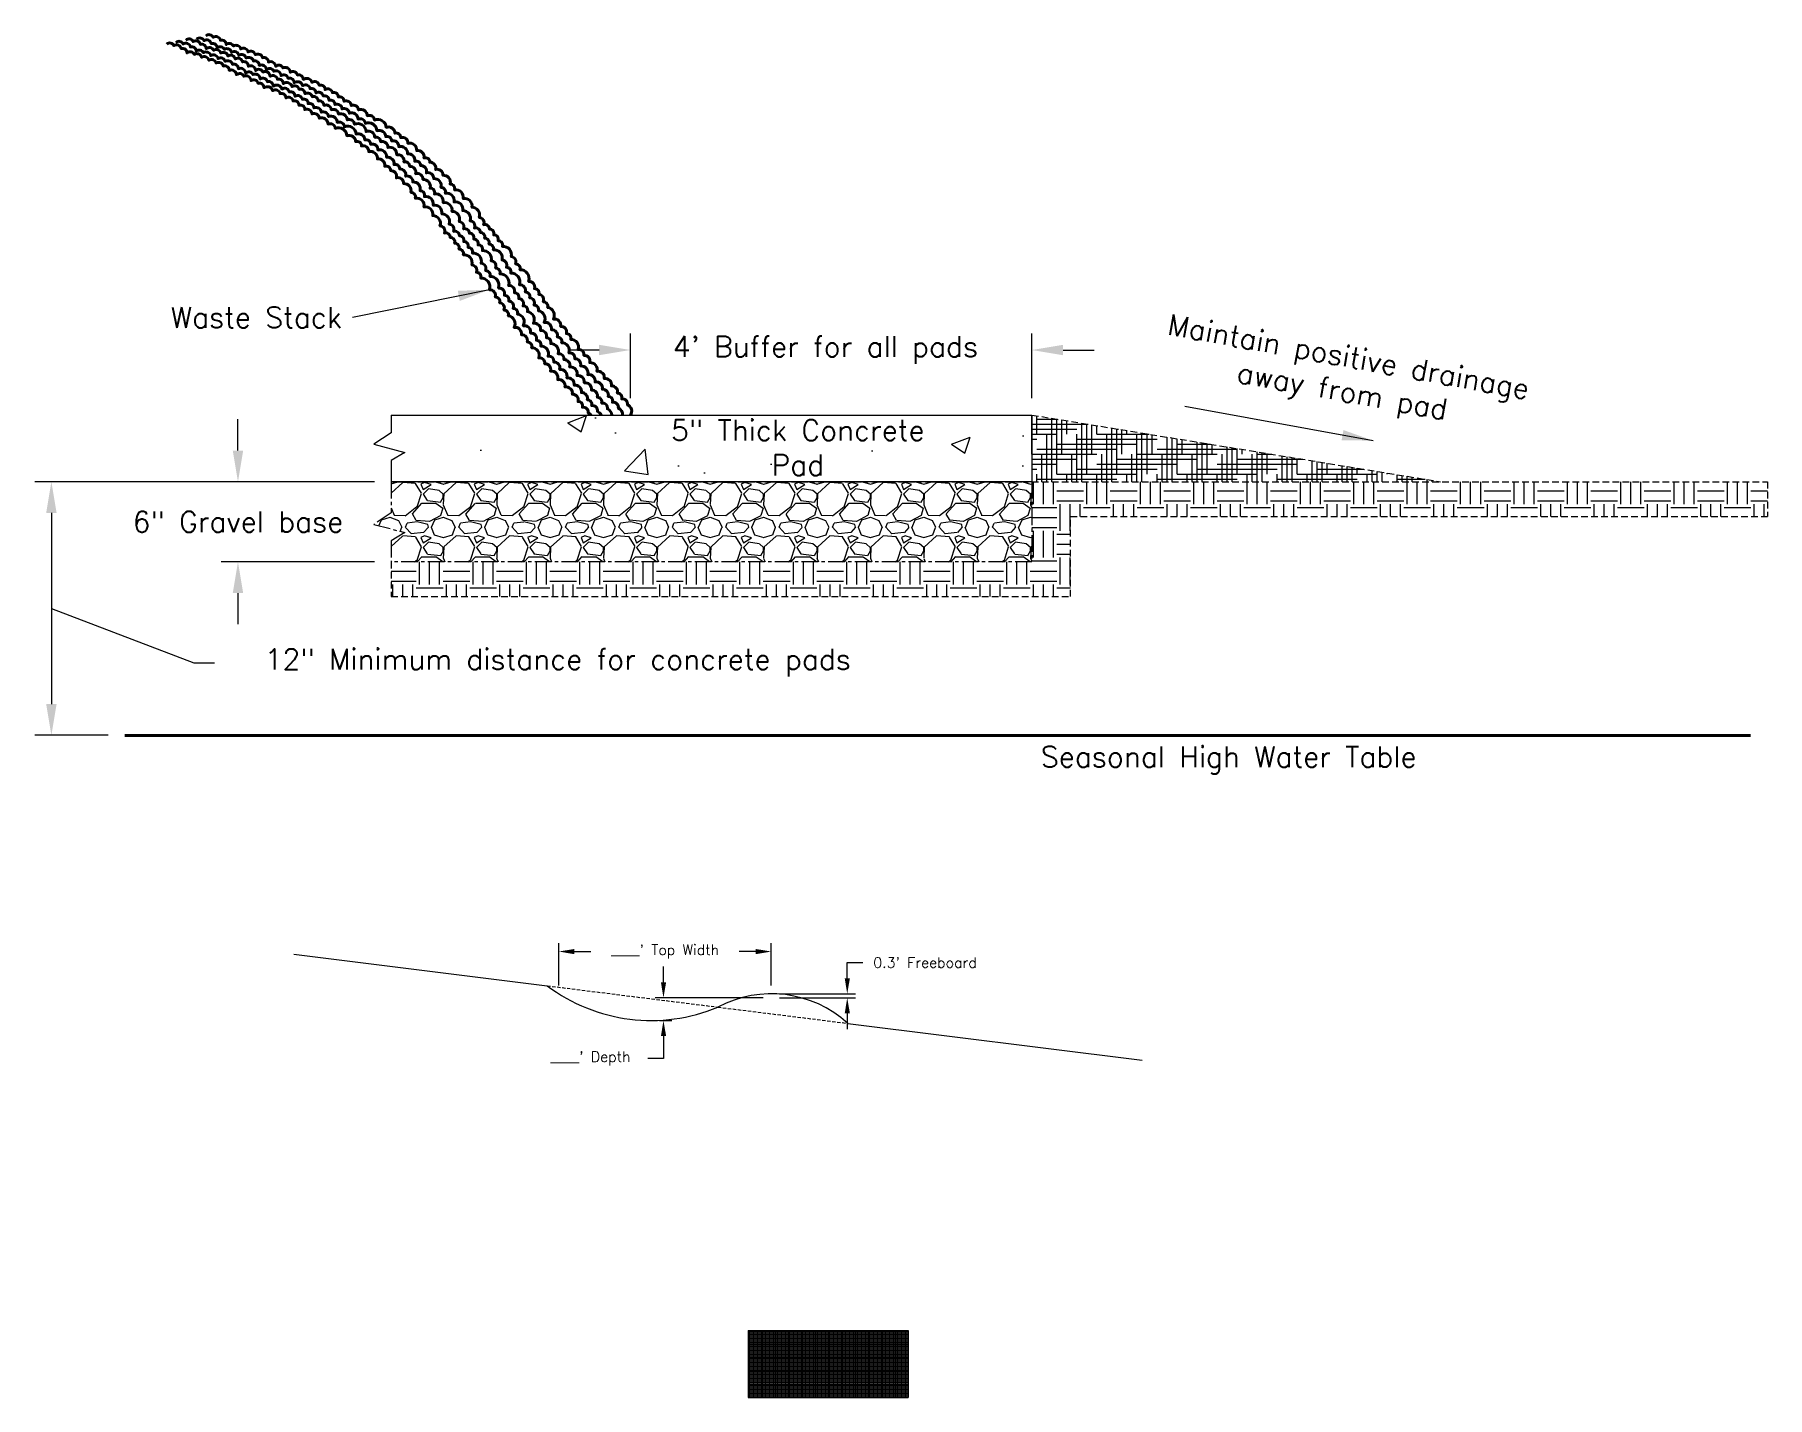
# Model space of a CAD drawing. Header units: feet. Extents: x 97 to 227, y 159 to 261.
import ezdxf

# ---------------------------------------------------------------- set-up
doc = ezdxf.new("R2010")
doc.units = ezdxf.units.FT
doc.header["$MEASUREMENT"] = 0
for name, pattern in [('CENTER', [2, 1.25, -0.25, 0.25, -0.25]), ('DASHED2', [0.375, 0.25, -0.125]), ('HIDDENX2', [0.75, 0.5, -0.25])]:
    doc.linetypes.add(name, pattern=pattern)
for name, color, linetype in [('1.Dims.', 7, 'Continuous'), ('1.Dims.Anot', 7, 'Continuous'), ('1.Prof.Grvl', 7, 'CENTER'), ('1.Prof.Grvl.Htch', 7, 'HIDDENX2'), ('1.Prof.Ognd', 34, 'HIDDENX2'), ('1.Prof.Ognd.Htch', 34, 'Continuous'), ('1.Prof.Wpad.Conc', 253, 'Continuous'), ('1.Prof.Wpad.Conc.Htch', 253, 'Continuous')]:
    doc.layers.add(name, color=color, linetype=linetype)
for name, color, linetype, lineweight in [('1.Prof.Shwt', 170, 'Continuous', 80), ('3.Grid.Course', 20, 'Continuous', 25), ('3.Grid.Fine.', 40, 'Continuous', 9)]:
    doc.layers.add(name, color=color, linetype=linetype, lineweight=lineweight)
doc.styles.add('010xB.NoteB', font='romans.shx', dxfattribs={"height": 0.78})
doc.styles.add('020xB.NoteB', font='romans.shx', dxfattribs={"height": 1.56})
doc.dimstyles.new('010xB.Dims', dxfattribs={"dimtxt": 0.78, "dimasz": 1.17, "dimexe": 0.625, "dimexo": 0.625, "dimgap": 0.39, "dimtad": 0, "dimtih": 1, "dimtoh": 1, "dimdec": 4, "dimzin": 0, "dimdsep": 46, "dimtxsty": '010xB.NoteB', "dimcen": 1.17, "dimadec": 0, "dimazin": 0, "dimtfac": 1, "dimtdec": 4, "dimtofl": 0, "dimtmove": 0, "dimatfit": 3, "dimfxl": 0, "dimtolj": 1, "dimtzin": 0, "dimarcsym": 0})
doc.dimstyles.new('020xB.Dims', dxfattribs={"dimtxt": 0.78, "dimasz": 2.34, "dimexe": 1.25, "dimexo": 1.25, "dimgap": 0.78, "dimtad": 0, "dimtih": 1, "dimtoh": 1, "dimdec": 1, "dimzin": 0, "dimdsep": 46, "dimtxsty": '020xB.NoteB', "dimcen": 2.34, "dimadec": 0, "dimazin": 0, "dimtfac": 1, "dimtdec": 1, "dimtofl": 0, "dimtmove": 0, "dimatfit": 3, "dimfxl": 0, "dimtolj": 1, "dimtzin": 0, "dimarcsym": 0})

# ---------------------------------------------------------------- blocks, each defined once
blk = doc.blocks.new('*D3')
at = {"layer": '1.Dims.', "color": 0, "lineweight": -2}
for p, q in [((144.52, 189.94), (144.52, 191.11)), ((151.98, 188.77), (143.9, 188.77)), ((144.22, 187.07), (145.15, 187.07)), ((144.52, 185.9), (144.52, 184.23)), ((144.52, 184.23), (143.35, 184.23))]:
    blk.add_line(p, q, dxfattribs=at)
at = {"layer": '1.Dims.', "color": 0}
for points in [[(144.33, 189.94), (144.72, 189.94), (144.52, 188.77)], [(144.33, 185.9), (144.72, 185.9), (144.52, 187.07)]]:
    blk.add_solid(points, dxfattribs=at)
at = {"layer": 'Defpoints', "color": 0}
for p in [(144.52, 188.77), (152.6, 188.77), (143.59, 187.07)]:
    blk.add_point(p, dxfattribs=at)
at = {"layer": '1.Dims.', "color": 0, "insert": (139.06, 184.23), "char_height": 0.78, "attachment_point": 5, "style": '010xB.NoteB'}
blk.add_mtext("\\A1;____' Depth", dxfattribs=at)
blk = doc.blocks.new('*D4')
at = {"layer": '1.Dims.', "color": 0, "lineweight": -2}
for p, q in [((136.68, 189.7), (136.68, 192.86)), ((137.85, 192.24), (139.09, 192.24)), ((151.43, 192.24), (150.19, 192.24)), ((152.6, 189.7), (152.6, 192.86))]:
    blk.add_line(p, q, dxfattribs=at)
at = {"layer": '1.Dims.', "color": 0}
for points in [[(137.85, 192.43), (137.85, 192.04), (136.68, 192.24)], [(151.43, 192.43), (151.43, 192.04), (152.6, 192.24)]]:
    blk.add_solid(points, dxfattribs=at)
at = {"layer": 'Defpoints', "color": 0}
for p in [(152.6, 192.24), (136.68, 189.07), (152.6, 189.07)]:
    blk.add_point(p, dxfattribs=at)
at = {"layer": '1.Dims.', "color": 0, "insert": (144.64, 192.24), "char_height": 0.78, "attachment_point": 5, "style": '010xB.NoteB'}
blk.add_mtext("\\A1;____' Top Width", dxfattribs=at)
blk = doc.blocks.new('*D5')
at = {"layer": '1.Dims.', "color": 0, "lineweight": -2}
for p, q in [((158.29, 190.24), (158.29, 191.41)), ((158.29, 191.41), (159.46, 191.41)), ((153.22, 189.07), (158.92, 189.07)), ((153.22, 188.77), (158.92, 188.77)), ((158.29, 187.6), (158.29, 186.43))]:
    blk.add_line(p, q, dxfattribs=at)
at = {"layer": '1.Dims.', "color": 0}
for points in [[(158.1, 190.24), (158.49, 190.24), (158.29, 189.07)], [(158.1, 187.6), (158.49, 187.6), (158.29, 188.77)]]:
    blk.add_solid(points, dxfattribs=at)
at = {"layer": 'Defpoints', "color": 0}
for p in [(152.6, 189.07), (152.6, 188.77), (158.29, 188.77)]:
    blk.add_point(p, dxfattribs=at)
at = {"layer": '1.Dims.', "color": 0, "insert": (164.12, 191.41), "char_height": 0.78, "attachment_point": 5, "style": '010xB.NoteB'}
blk.add_mtext("\\A1;0.3' Freeboard", dxfattribs=at)
blk = doc.blocks.new('*D7')
at = {"layer": '1.Dims.', "color": 0, "lineweight": -2}
for p, q in [((112.64, 229.78), (112.64, 232.12)), ((122.87, 227.44), (111.39, 227.44)), ((122.87, 221.44), (111.39, 221.44)), ((112.64, 219.1), (112.64, 216.76))]:
    blk.add_line(p, q, dxfattribs=at)
at = {"layer": '1.Dims.', "color": 0}
for points in [[(112.25, 229.78), (113.03, 229.78), (112.64, 227.44)], [(112.25, 219.1), (113.03, 219.1), (112.64, 221.44)]]:
    blk.add_solid(points, dxfattribs=at)
at = {"layer": 'Defpoints', "color": 0}
for p in [(124.12, 227.44), (112.64, 221.44), (124.12, 221.44)]:
    blk.add_point(p, dxfattribs=at)
at = {"layer": '1.Dims.', "color": 0, "insert": (112.64, 224.44), "char_height": 1.56, "attachment_point": 5, "style": '020xB.NoteB'}
blk.add_mtext('\\A1;6" Gravel base', dxfattribs=at)
blk = doc.blocks.new('*D8')
at = {"layer": '1.Dims.', "color": 0, "lineweight": -2}
for p, q in [((122.87, 227.44), (97.41, 227.44)), ((98.66, 225.1), (98.66, 210.78)), ((98.66, 217.94), (109.33, 213.88)), ((109.33, 213.88), (110.89, 213.88)), ((102.92, 208.44), (97.41, 208.44))]:
    blk.add_line(p, q, dxfattribs=at)
at = {"layer": '1.Dims.', "color": 0}
for points in [[(98.27, 225.1), (99.05, 225.1), (98.66, 227.44)], [(98.27, 210.78), (99.05, 210.78), (98.66, 208.44)]]:
    blk.add_solid(points, dxfattribs=at)
at = {"layer": 'Defpoints', "color": 0}
for p in [(124.12, 227.44), (98.66, 208.44), (104.17, 208.44)]:
    blk.add_point(p, dxfattribs=at)
at = {"layer": '1.Dims.', "color": 0, "insert": (136.6, 213.88), "char_height": 1.56, "attachment_point": 5, "style": '020xB.NoteB'}
blk.add_mtext('\\A1;12" Minimum distance for concrete pads', dxfattribs=at)
blk = doc.blocks.new('*D9')
at = {"layer": '1.Dims.', "color": 0, "lineweight": -2}
for p, q in [((142.04, 233.69), (142.04, 238.56)), ((172.12, 233.69), (172.12, 238.56)), ((139.7, 237.31), (137.36, 237.31)), ((174.46, 237.31), (176.8, 237.31))]:
    blk.add_line(p, q, dxfattribs=at)
at = {"layer": '1.Dims.', "color": 0}
for points in [[(139.7, 237.7), (139.7, 236.92), (142.04, 237.31)], [(174.46, 237.7), (174.46, 236.92), (172.12, 237.31)]]:
    blk.add_solid(points, dxfattribs=at)
at = {"layer": 'Defpoints', "color": 0}
for p in [(142.04, 237.31), (142.04, 232.44), (172.12, 232.44)]:
    blk.add_point(p, dxfattribs=at)
at = {"layer": '1.Dims.', "color": 0, "insert": (156.66, 237.31), "char_height": 1.56, "attachment_point": 5, "style": '020xB.NoteB'}
blk.add_mtext("\\A1;4' Buffer for all pads", dxfattribs=at)

msp = doc.modelspace()

# ---------------------------------------------------------------- hatches: boundary and pattern name
at = {"layer": '1.Prof.Grvl.Htch'}
h = msp.add_hatch(dxfattribs=at)
h.set_pattern_fill('GRAVEL', color=256, scale=4, style=0)
h.set_pattern_definition([(228.0128, (2.88, 4), (-31.99999293, -36.00000537), [0.538144, -53.27635]), (184.9697, (2.52, 3.6), (48.00000421, 3.99996523), [0.92347, -91.4237]), (132.5104, (1.6, 3.52), (39.99996287, -44.0000347), [0.65115, -64.46413]), (267.2737, (0.04, 2.52), (3.99998407, 80.00000118), [0.84095, -83.25423]), (292.8337, (0, 1.68), (-20.00003962, 47.99998565), [0.82462, -81.63749]), (357.2737, (0.32, 0.92), (-80.00000118, 3.99998407), [0.84095, -83.25423]), (37.6942, (1.16, 0.88), (-52.00002938, -39.99996162), [1.112116, -110.099396]), (72.2553, (2.04, 1.56), (28.00004305, 87.999984925), [1.04995, -103.945284]), (121.4296, (2.36, 2.56), (-32.00003294, 51.99998015), [0.8438, -83.53629]), (175.2364, (1.92, 3.28), (44.0000038, -3.99996613), [0.96333, -47.20305]), (222.3974, (0.96, 3.36), (-48.000029404, -43.99996833), [1.245792, -123.3335]), (138.8141, (4, 2.48), (-28.0000118, 23.99998925), [0.425204, -42.095376]), (171.4692, (3.68, 2.76), (51.99999314, -8.00003164), [0.80895, -80.086044]), (225, (2.88, 2.88), (-4e-16, -4), [0.565684, -5.09117]), (203.1986, (2.6, 3.36), (19.9999989, 8.0000053), [0.30463, -30.15846]), (291.8014, (2.32, 3.24), (-3.9999996, 12.000001), [0.43081, -21.10985]), (30.9638, (2.48, 2.84), (11.9999921, 8.00001), [0.699716, -22.62409]), (161.5651, (3.08, 3.2), (8.000002, -3.9999936), [0.505964, -12.14315]), (16.3895, (0, 3.24), (40.0000088, 11.99997084), [0.7088, -70.17138]), (70.3462, (0.68, 3.44), (-15.999981, -44.00000854), [0.594644, -58.86963]), (293.1986, (3.08, 4), (-8.0000053, 19.9999989), [0.60926, -29.85383]), (343.6105, (3.32, 3.44), (-40.0000088, 11.99997084), [0.7088, -70.17138]), (339.444, (0, 0.76), (-20.0000074, 7.999984), [0.68352, -33.492496]), (294.7751, (0.64, 0.52), (-19.99996876, 44.0000137), [0.57271, -56.69857]), (66.8014, (3.12, 0), (8.0000053, 19.9999989), [0.60926, -29.85383]), (17.354, (3.36, 0.56), (-52.00000808, -15.999978), [0.670524, -66.381696]), (69.444, (1.16, 0), (-7.999984, -20.0000074), [0.34176, -33.834256]), (101.3099, (2.88, 0), (-3.9999905, 16.000003), [0.20396, -20.192116]), (165.9638, (2.84, 0.2), (12.0000022, -3.9999922), [0.82462, -15.6678]), (186.009, (2.04, 0.4), (39.999999, 3.99999727), [0.7642, -75.65569]), (303.6901, (2.48, 2.48), (-4.0000053, 7.9999982), [0.57689, -13.845316]), (353.1572, (2.8, 2), (67.99999746, -8.00003199), [1.007176, -99.71025]), (60.9454, (3.8, 1.88), (-16.0000001, -28.00000154), [0.411824, -40.770696]), (90, (4, 2.24), (-4, 4), [0.24, -3.76]), (120.2564, (1.96, 0.52), (15.99997955, -28.00000982), [0.555696, -55.01408]), (48.0128, (1.68, 1), (31.99999293, 36.00000537), [1.07629, -52.73821]), (0, (2.4, 1.8), (4, 4), [1.04, -2.96]), (325.3048, (3.44, 1.8), (-39.99997704, 28.00003444), [0.632456, -62.613096]), (254.0546, (3.96, 1.44), (-3.9999996, -16.0000005), [0.58241, -28.53803]), (207.646, (3.8, 0.88), (-75.99998323, -40.00003085), [0.94826, -93.877896]), (175.4261, (2.96, 0.44), (-52.00000223, 3.999979205), [1.003196, -99.316296])])
h.paths.add_polyline_path([(172.12073, 227.43822), (124.12073, 227.43822), (124.12073, 225.09966), (122.82573, 224.24839), (125.13134, 223.6308), (124.12073, 223.02501), (124.12073, 221.43822), (172.12073, 221.43822)])
at = {"layer": '1.Prof.Ognd.Htch'}
h = msp.add_hatch(dxfattribs=at)
h.set_pattern_fill('HOUND', color=256, scale=6, style=0)
h.paths.add_polyline_path([(172.12073, 232.43822), (172.12073, 227.43822), (202.74691, 227.43822)])
h = msp.add_hatch(dxfattribs=at)
h.set_pattern_fill('EARTH', color=256, scale=8, style=0)
h.paths.add_polyline_path([(175.02239, 224.84447), (227.23193, 224.84447), (227.23193, 227.43822), (172.12073, 227.43822), (172.12073, 221.43822), (124.12073, 221.43822), (124.12073, 218.84447), (175.02239, 218.84447)])
at = {"layer": '1.Prof.Wpad.Conc.Htch'}
h = msp.add_hatch(dxfattribs=at)
h.set_pattern_fill('AR-CONC', color=256, scale=2, style=0)
h.paths.add_polyline_path([(172.12073, 232.43822), (124.12073, 232.43822), (124.12073, 231.09966), (122.82573, 230.24839), (125.13134, 229.6308), (124.12073, 229.02501), (124.12073, 227.43822), (172.12073, 227.43822)])

# ---------------------------------------------------------------- linework, layer by layer
at = {"layer": '1.Dims.'}
for p, q in [((116.8208, 192.04897), (135.80441, 189.67541)), ((158.32855, 186.85917), (180.38934, 184.10086))]:
    msp.add_line(p, q, dxfattribs=at)
at = {"layer": '1.Dims.', "linetype": 'DASHED2'}
for p, q in [((135.80441, 189.67541), (148.60507, 188.07491)), ((148.60507, 188.07491), (158.32855, 186.85917))]:
    msp.add_line(p, q, dxfattribs=at)
at = {"layer": '1.Dims.', "lineweight": 60}
for points in [[(139.08528, 232.43822, 0.12511738), (138.88491, 232.58207, 0.52056705), (138.44923, 233.01733, 0.52056705), (138.12248, 233.4526, 0.52056705), (137.6868, 233.99668, 0.52056705), (137.14221, 234.54076, 0.52056705), (136.59762, 235.08484, 0.52056705), (136.05303, 235.73773, 0.52056705), (135.61735, 236.28181, 0.52056705), (135.18168, 236.71707, 0.52056705), (134.63709, 237.47879, 0.52056705), (134.31033, 237.91405, 0.52056705), (133.87466, 238.45813, 0.52056705), (133.33007, 239.00221, 0.52056705), (132.89439, 239.87273, 0.52056705), (132.56764, 240.308, 0.52056705), (132.24088, 240.85208, 0.52056705), (131.91412, 241.28734, 0.52056705), (131.47845, 241.83142, 0.52056705), (130.82494, 242.70195, 0.52056705), (130.49818, 243.13721, 0.52056705), (130.17143, 243.68129, 0.52056705), (129.51792, 244.443, 0.52056705), (129.19116, 244.87826, 0.52056705), (128.86441, 245.31353, 0.52056705), (128.53765, 245.74879, 0.52056705), (128.10198, 246.07524, 0.52056705), (127.77522, 246.61932, 0.52056705), (127.23063, 247.38103, 0.52056705), (126.57712, 248.03393, 0.52056705), (125.92361, 248.68682, 0.52056705), (125.59685, 249.12208, 0.52056705), (125.05226, 249.77498, 0.52056705), (124.50767, 250.21024, 0.52056705), (124.07199, 250.75432, 0.52056705), (123.63632, 251.08077, 0.52056705), (123.09173, 251.62485, 0.52056705), (122.43822, 252.16893, 0.52056705), (121.89362, 252.60419, 0.52056705), (121.45795, 252.93064, 0.52056705), (120.80444, 253.3659, 0.52056705), (119.93309, 253.90998, 0.52056705), (119.3885, 254.23643, 0.52056705), (118.73499, 254.67169, 0.52056705), (118.1904, 254.99814, 0.52056705), (117.6458, 255.32459, 0.52056705), (117.21013, 255.65104, 0.52056705), (116.77445, 255.97748, 0.52056705), (116.22986, 256.19512, 0.52056705), (115.79419, 256.52156, 0.52056705), (115.2496, 256.7392, 0.52056705), (114.59608, 256.95683, 0.52056705), (114.16041, 257.28328, 0.52056705), (113.61582, 257.50091, 0.52056705), (113.07123, 257.82735, 0.52056705), (112.52663, 257.93617, 0.52056705), (111.98204, 258.26262, 0.52056705), (111.54637, 258.58907, 0.52056705), (111.00177, 258.8067, 0.52056705), (110.45718, 259.02433, 0.52056705), (109.91259, 259.24196, 0.52056705), (109.368, 259.45959, 0.52056705), (108.82341, 259.56841, 0.52056705), (108.38773, 259.89486, 0.52056705), (107.84314, 260.11249, 0.52056705), (107.29855, 260.2213)], [(139.85029, 232.43822, 0.200676329), (139.57295, 232.70705, 0.52056705), (139.13727, 233.14231, 0.52056705), (138.81052, 233.57758, 0.52056705), (138.37484, 234.12166, 0.52056705), (137.83025, 234.66574, 0.52056705), (137.28566, 235.20982, 0.52056705), (136.74107, 235.86271, 0.52056705), (136.30539, 236.40679, 0.52056705), (135.86972, 236.84205, 0.52056705), (135.32513, 237.60377, 0.52056705), (134.99837, 238.03903, 0.52056705), (134.5627, 238.58311, 0.52056705), (134.0181, 239.12719, 0.52056705), (133.58243, 239.99771, 0.52056705), (133.25567, 240.43298, 0.52056705), (132.92892, 240.97706, 0.52056705), (132.60216, 241.41232, 0.52056705), (132.16649, 241.9564, 0.52056705), (131.51298, 242.82693, 0.52056705), (131.18622, 243.26219, 0.52056705), (130.85947, 243.80627, 0.52056705), (130.20596, 244.56798, 0.52056705), (129.8792, 245.00324, 0.52056705), (129.55245, 245.43851, 0.52056705), (129.22569, 245.87377, 0.52056705), (128.79002, 246.20022, 0.52056705), (128.46326, 246.7443, 0.52056705), (127.91867, 247.50601, 0.52056705), (127.26516, 248.15891, 0.52056705), (126.61165, 248.8118, 0.52056705), (126.28489, 249.24706, 0.52056705), (125.7403, 249.89996, 0.52056705), (125.19571, 250.33522, 0.52056705), (124.76003, 250.8793, 0.52056705), (124.32436, 251.20575, 0.52056705), (123.77977, 251.74983, 0.52056705), (123.12625, 252.29391, 0.52056705), (122.58166, 252.72917, 0.52056705), (122.14599, 253.05562, 0.52056705), (121.49248, 253.49088, 0.52056705), (120.62113, 254.03496, 0.52056705), (120.07654, 254.36141, 0.52056705), (119.42303, 254.79667, 0.52056705), (118.87843, 255.12312, 0.52056705), (118.33384, 255.44957, 0.52056705), (117.89817, 255.77602, 0.52056705), (117.46249, 256.10246, 0.52056705), (116.9179, 256.3201, 0.52056705), (116.48223, 256.64654, 0.52056705), (115.93763, 256.86418, 0.52056705), (115.28412, 257.08181, 0.52056705), (114.84845, 257.40826, 0.52056705), (114.30386, 257.62589, 0.52056705), (113.75926, 257.95233, 0.52056705), (113.21467, 258.06115, 0.52056705), (112.67008, 258.3876, 0.52056705), (112.23441, 258.71405, 0.52056705), (111.68981, 258.93168, 0.52056705), (111.14522, 259.14931, 0.52056705), (110.60063, 259.36694, 0.52056705), (110.05604, 259.58457, 0.52056705), (109.51144, 259.69339, 0.52056705), (109.07577, 260.01984, 0.52056705), (108.53118, 260.23747, 0.52056705), (107.98658, 260.34628)], [(139.85029, 232.43822, 0.200676329), (139.57295, 232.70705, 0.52056705), (139.13727, 233.14231, 0.52056705), (138.81052, 233.57758, 0.52056705), (138.37484, 234.12166, 0.52056705), (137.83025, 234.66574, 0.52056705), (137.28566, 235.20982, 0.52056705), (136.74107, 235.86271, 0.52056705), (136.30539, 236.40679, 0.52056705), (135.86972, 236.84205, 0.52056705), (135.32513, 237.60377, 0.52056705), (134.99837, 238.03903, 0.52056705), (134.5627, 238.58311, 0.52056705), (134.0181, 239.12719, 0.52056705), (133.58243, 239.99771, 0.52056705), (133.25567, 240.43298, 0.52056705), (132.92892, 240.97706, 0.52056705), (132.60216, 241.41232, 0.52056705), (132.16649, 241.9564, 0.52056705), (131.51298, 242.82693, 0.52056705), (131.18622, 243.26219, 0.52056705), (130.85947, 243.80627, 0.52056705), (130.20596, 244.56798, 0.52056705), (129.8792, 245.00324, 0.52056705), (129.55245, 245.43851, 0.52056705), (129.22569, 245.87377, 0.52056705), (128.79002, 246.20022, 0.52056705), (128.46326, 246.7443, 0.52056705), (127.91867, 247.50601, 0.52056705), (127.26516, 248.15891, 0.52056705), (126.61165, 248.8118, 0.52056705), (126.28489, 249.24706, 0.52056705), (125.7403, 249.89996, 0.52056705), (125.19571, 250.33522, 0.52056705), (124.76003, 250.8793, 0.52056705), (124.32436, 251.20575, 0.52056705), (123.77977, 251.74983, 0.52056705), (123.12625, 252.29391, 0.52056705), (122.58166, 252.72917, 0.52056705), (122.14599, 253.05562, 0.52056705), (121.49248, 253.49088, 0.52056705), (120.62113, 254.03496, 0.52056705), (120.07654, 254.36141, 0.52056705), (119.42303, 254.79667, 0.52056705), (118.87843, 255.12312, 0.52056705), (118.33384, 255.44957, 0.52056705), (117.89817, 255.77602, 0.52056705), (117.46249, 256.10246, 0.52056705), (116.9179, 256.3201, 0.52056705), (116.48223, 256.64654, 0.52056705), (115.93763, 256.86418, 0.52056705), (115.28412, 257.08181, 0.52056705), (114.84845, 257.40826, 0.52056705), (114.30386, 257.62589, 0.52056705), (113.75926, 257.95233, 0.52056705), (113.21467, 258.06115, 0.52056705), (112.67008, 258.3876, 0.52056705), (112.23441, 258.71405, 0.52056705), (111.68981, 258.93168, 0.52056705), (111.14522, 259.14931, 0.52056705), (110.60063, 259.36694, 0.52056705), (110.05604, 259.58457, 0.52056705), (109.51144, 259.69339, 0.52056705), (109.07577, 260.01984, 0.52056705), (108.53118, 260.23747, 0.52056705), (107.98658, 260.34628)], [(140.64126, 232.43822, 0.303230902), (140.32353, 232.89452, 0.52056705), (139.88786, 233.32978, 0.52056705), (139.56111, 233.76505, 0.52056705), (139.12543, 234.30913, 0.52056705), (138.58084, 234.85321, 0.52056705), (138.03625, 235.39729, 0.52056705), (137.49165, 236.05018, 0.52056705), (137.05598, 236.59426, 0.52056705), (136.62031, 237.02952, 0.52056705), (136.07571, 237.79124, 0.52056705), (135.74896, 238.2265, 0.52056705), (135.31328, 238.77058, 0.52056705), (134.76869, 239.31466, 0.52056705), (134.33302, 240.18518, 0.52056705), (134.00626, 240.62045, 0.52056705), (133.67951, 241.16453, 0.52056705), (133.35275, 241.59979, 0.52056705), (132.91708, 242.14387, 0.52056705), (132.26357, 243.0144, 0.52056705), (131.93681, 243.44966, 0.52056705), (131.61006, 243.99374, 0.52056705), (130.95654, 244.75545, 0.52056705), (130.62979, 245.19071, 0.52056705), (130.30303, 245.62598, 0.52056705), (129.97628, 246.06124, 0.52056705), (129.5406, 246.38769, 0.52056705), (129.21385, 246.93177, 0.52056705), (128.66926, 247.69348, 0.52056705), (128.01574, 248.34638, 0.52056705), (127.36223, 248.99927, 0.52056705), (127.03548, 249.43453, 0.52056705), (126.49089, 250.08743, 0.52056705), (125.94629, 250.52269, 0.52056705), (125.51062, 251.06677, 0.52056705), (125.07495, 251.39322, 0.52056705), (124.53035, 251.9373, 0.52056705), (123.87684, 252.48138, 0.52056705), (123.33225, 252.91664, 0.52056705), (122.89658, 253.24309, 0.52056705), (122.24307, 253.67835, 0.52056705), (121.37172, 254.22243, 0.52056705), (120.82712, 254.54888, 0.52056705), (120.17361, 254.98414, 0.52056705), (119.62902, 255.31059, 0.52056705), (119.08443, 255.63704, 0.52056705), (118.64875, 255.96349, 0.52056705), (118.21308, 256.28993, 0.52056705), (117.66849, 256.50757, 0.52056705), (117.23281, 256.83401, 0.52056705), (116.68822, 257.05165, 0.52056705), (116.03471, 257.26928, 0.52056705), (115.59904, 257.59573, 0.52056705), (115.05444, 257.81336, 0.52056705), (114.50985, 258.1398, 0.52056705), (113.96526, 258.24862, 0.52056705), (113.42067, 258.57507, 0.52056705), (112.98499, 258.90152, 0.52056705), (112.4404, 259.11915, 0.52056705), (111.89581, 259.33678, 0.52056705), (111.35122, 259.55441, 0.52056705), (110.80662, 259.77204, 0.52056705), (110.26203, 259.88086, 0.52056705), (109.82636, 260.20731, 0.52056705), (109.28176, 260.42494, 0.52056705), (108.73717, 260.53375)], [(141.4517, 232.43822, 0.337702387), (141.13667, 232.95701, 0.52056705), (140.701, 233.39227, 0.52056705), (140.37424, 233.82754, 0.52056705), (139.93857, 234.37162, 0.52056705), (139.39397, 234.9157, 0.52056705), (138.84938, 235.45978, 0.52056705), (138.30479, 236.11267, 0.52056705), (137.86912, 236.65675, 0.52056705), (137.43344, 237.09201, 0.52056705), (136.88885, 237.85373, 0.52056705), (136.56209, 238.28899, 0.52056705), (136.12642, 238.83307, 0.52056705), (135.58183, 239.37715, 0.52056705), (135.14615, 240.24767, 0.52056705), (134.8194, 240.68294, 0.52056705), (134.49264, 241.22702, 0.52056705), (134.16589, 241.66228, 0.52056705), (133.73021, 242.20636, 0.52056705), (133.0767, 243.07689, 0.52056705), (132.74995, 243.51215, 0.52056705), (132.42319, 244.05623, 0.52056705), (131.76968, 244.81794, 0.52056705), (131.44292, 245.25321, 0.52056705), (131.11617, 245.68847, 0.52056705), (130.78941, 246.12373, 0.52056705), (130.35374, 246.45018, 0.52056705), (130.02698, 246.99426, 0.52056705), (129.48239, 247.75597, 0.52056705), (128.82888, 248.40887, 0.52056705), (128.17537, 249.06176, 0.52056705), (127.84861, 249.49702, 0.52056705), (127.30402, 250.14992, 0.52056705), (126.75943, 250.58518, 0.52056705), (126.32376, 251.12926, 0.52056705), (125.88808, 251.45571, 0.52056705), (125.34349, 251.99979, 0.52056705), (124.68998, 252.54387, 0.52056705), (124.14539, 252.97913, 0.52056705), (123.70971, 253.30558, 0.52056705), (123.0562, 253.74084, 0.52056705), (122.18485, 254.28492, 0.52056705), (121.64026, 254.61137, 0.52056705), (120.98675, 255.04663, 0.52056705), (120.44216, 255.37308, 0.52056705), (119.89757, 255.69953, 0.52056705), (119.46189, 256.02598, 0.52056705), (119.02622, 256.35242, 0.52056705), (118.48162, 256.57006, 0.52056705), (118.04595, 256.8965, 0.52056705), (117.50136, 257.11414, 0.52056705), (116.84785, 257.33177, 0.52056705), (116.41217, 257.65822, 0.52056705), (115.86758, 257.87585, 0.52056705), (115.32299, 258.20229, 0.52056705), (114.7784, 258.31111, 0.52056705), (114.2338, 258.63756, 0.52056705), (113.79813, 258.96401, 0.52056705), (113.25354, 259.18164, 0.52056705), (112.70894, 259.39927, 0.52056705), (112.16435, 259.6169, 0.52056705), (111.61976, 259.83453, 0.52056705), (111.07517, 259.94335, 0.52056705), (110.63949, 260.2698, 0.52056705), (110.0949, 260.48743, 0.52056705), (109.55031, 260.59624)], [(142.04061, 232.43822, 0.497499554), (141.82471, 233.20697, 0.52056705), (141.38903, 233.64223, 0.52056705), (141.06228, 234.0775, 0.52056705), (140.62661, 234.62158, 0.52056705), (140.08201, 235.16566, 0.52056705), (139.53742, 235.70974, 0.52056705), (138.99283, 236.36263, 0.52056705), (138.55715, 236.90671, 0.52056705), (138.12148, 237.34197, 0.52056705), (137.57689, 238.10369, 0.52056705), (137.25013, 238.53895, 0.52056705), (136.81446, 239.08303, 0.52056705), (136.26987, 239.62711, 0.52056705), (135.83419, 240.49763, 0.52056705), (135.50744, 240.9329, 0.52056705), (135.18068, 241.47698, 0.52056705), (134.85393, 241.91224, 0.52056705), (134.41825, 242.45632, 0.52056705), (133.76474, 243.32685, 0.52056705), (133.43799, 243.76211, 0.52056705), (133.11123, 244.30619, 0.52056705), (132.45772, 245.0679, 0.52056705), (132.13096, 245.50317, 0.52056705), (131.80421, 245.93843, 0.52056705), (131.47745, 246.37369, 0.52056705), (131.04178, 246.70014, 0.52056705), (130.71502, 247.24422, 0.52056705), (130.17043, 248.00593, 0.52056705), (129.51692, 248.65883, 0.52056705), (128.86341, 249.31172, 0.52056705), (128.53665, 249.74698, 0.52056705), (127.99206, 250.39988, 0.52056705), (127.44747, 250.83514, 0.52056705), (127.01179, 251.37922, 0.52056705), (126.57612, 251.70567, 0.52056705), (126.03153, 252.24975, 0.52056705), (125.37802, 252.79383, 0.52056705), (124.83342, 253.22909, 0.52056705), (124.39775, 253.55554, 0.52056705), (123.74424, 253.9908, 0.52056705), (122.87289, 254.53488, 0.52056705), (122.3283, 254.86133, 0.52056705), (121.67479, 255.29659, 0.52056705), (121.1302, 255.62304, 0.52056705), (120.5856, 255.94949, 0.52056705), (120.14993, 256.27594, 0.52056705), (119.71426, 256.60238, 0.52056705), (119.16966, 256.82002, 0.52056705), (118.73399, 257.14646, 0.52056705), (118.1894, 257.3641, 0.52056705), (117.53589, 257.58173, 0.52056705), (117.10021, 257.90818, 0.52056705), (116.55562, 258.12581, 0.52056705), (116.01103, 258.45225, 0.52056705), (115.46643, 258.56107, 0.52056705), (114.92184, 258.88752, 0.52056705), (114.48617, 259.21397, 0.52056705), (113.94158, 259.4316, 0.52056705), (113.39698, 259.64923, 0.52056705), (112.85239, 259.86686, 0.52056705), (112.3078, 260.08449, 0.52056705), (111.76321, 260.19331, 0.52056705), (111.32753, 260.51976, 0.52056705), (110.78294, 260.73739, 0.52056705), (110.23835, 260.8462)]]:
    msp.add_lwpolyline(points, format="xyb", dxfattribs=at)
at = {"layer": '1.Dims.'}
for centre, radius, start, end in [((143.60507, 200.07491), 13, 233.1264649, 292.6198649), ((152.60507, 180.57491), 8.5, 47.6738429, 118.0724869)]:
    msp.add_arc(centre, radius, start, end, dxfattribs=at)
at = {"layer": '1.Prof.Grvl'}
for p, q in [((124.12073, 227.43822), (172.12073, 227.43822)), ((124.12073, 227.43822), (124.12073, 225.09966)), ((172.12073, 227.43822), (172.12073, 221.43822)), ((124.12073, 225.09966), (122.82573, 224.24839)), ((122.82573, 224.24839), (125.13134, 223.6308)), ((125.13134, 223.6308), (124.12073, 223.02501)), ((124.12073, 223.02501), (124.12073, 221.43822)), ((172.12073, 221.43822), (124.12073, 221.43822))]:
    msp.add_line(p, q, dxfattribs=at)
at = {"layer": '1.Prof.Ognd'}
for p, q in [((172.12073, 232.43822), (202.74691, 227.43822)), ((172.12073, 227.43822), (227.23193, 227.43822)), ((227.23193, 227.43822), (227.23193, 224.84447)), ((175.02239, 218.84447), (175.02239, 224.84447)), ((175.02239, 224.84447), (227.23193, 224.84447)), ((124.12073, 221.43822), (124.12073, 218.84447)), ((124.12073, 218.84447), (175.02239, 218.84447))]:
    msp.add_line(p, q, dxfattribs=at)
at = {"layer": '1.Prof.Shwt'}
msp.add_line((104.16521, 208.43822), (225.9709, 208.43822), dxfattribs=at)
at = {"layer": '1.Prof.Wpad.Conc'}
for p, q in [((124.12073, 232.43822), (172.12073, 232.43822)), ((172.12073, 232.43822), (172.12073, 227.43822)), ((172.12073, 227.43822), (124.12073, 227.43822))]:
    msp.add_line(p, q, dxfattribs=at)
at = {"layer": '1.Prof.Wpad.Conc.Htch'}
for p, q in [((124.12073, 232.43822), (124.12073, 231.09966)), ((124.12073, 231.09966), (122.82573, 230.24839)), ((122.82573, 230.24839), (125.13134, 229.6308)), ((125.13134, 229.6308), (124.12073, 229.02501)), ((124.12073, 229.02501), (124.12073, 227.43822))]:
    msp.add_line(p, q, dxfattribs=at)
at = {"layer": '3.Grid.Course'}
for p, q in [((150.86195, 163.83498), (162.86195, 163.83498)), ((150.86195, 163.83498), (150.86195, 158.83498)), ((151.86195, 163.83498), (151.86195, 158.83498)), ((152.86195, 163.83498), (152.86195, 158.83498)), ((153.86195, 163.83498), (153.86195, 158.83498)), ((154.86195, 163.83498), (154.86195, 158.83498)), ((155.86195, 163.83498), (155.86195, 158.83498)), ((156.86195, 163.83498), (156.86195, 158.83498)), ((157.86195, 163.83498), (157.86195, 158.83498)), ((158.86195, 163.83498), (158.86195, 158.83498)), ((159.86195, 163.83498), (159.86195, 158.83498)), ((160.86195, 163.83498), (160.86195, 158.83498)), ((161.86195, 163.83498), (161.86195, 158.83498)), ((162.86195, 163.83498), (162.86195, 158.83498)), ((150.86195, 162.83498), (162.86195, 162.83498)), ((150.86195, 161.83498), (162.86195, 161.83498)), ((150.86195, 160.83498), (162.86195, 160.83498)), ((150.86195, 159.83498), (162.86195, 159.83498)), ((150.86195, 158.83498), (162.86195, 158.83498))]:
    msp.add_line(p, q, dxfattribs=at)
at = {"layer": '3.Grid.Fine.'}
for p, q in [((150.86195, 163.73498), (162.86195, 163.73498)), ((150.86195, 163.63498), (162.86195, 163.63498)), ((150.96195, 158.83498), (150.96195, 163.83498)), ((151.06195, 158.83498), (151.06195, 163.83498)), ((151.16195, 158.83498), (151.16195, 163.83498)), ((151.26195, 158.83498), (151.26195, 163.83498)), ((151.36195, 158.83498), (151.36195, 163.83498)), ((151.46195, 158.83498), (151.46195, 163.83498)), ((151.56195, 158.83498), (151.56195, 163.83498)), ((151.66195, 158.83498), (151.66195, 163.83498)), ((151.76195, 158.83498), (151.76195, 163.83498)), ((151.96195, 158.83498), (151.96195, 163.83498)), ((152.06195, 158.83498), (152.06195, 163.83498)), ((152.16195, 158.83498), (152.16195, 163.83498)), ((152.26195, 158.83498), (152.26195, 163.83498)), ((152.36195, 158.83498), (152.36195, 163.83498)), ((152.46195, 158.83498), (152.46195, 163.83498)), ((152.56195, 158.83498), (152.56195, 163.83498)), ((152.66195, 158.83498), (152.66195, 163.83498)), ((152.76195, 158.83498), (152.76195, 163.83498)), ((152.96195, 158.83498), (152.96195, 163.83498)), ((153.06195, 158.83498), (153.06195, 163.83498)), ((153.16195, 158.83498), (153.16195, 163.83498)), ((153.26195, 158.83498), (153.26195, 163.83498)), ((153.36195, 158.83498), (153.36195, 163.83498)), ((153.46195, 158.83498), (153.46195, 163.83498)), ((153.56195, 158.83498), (153.56195, 163.83498)), ((153.66195, 158.83498), (153.66195, 163.83498)), ((153.76195, 158.83498), (153.76195, 163.83498)), ((153.96195, 158.83498), (153.96195, 163.83498)), ((154.06195, 158.83498), (154.06195, 163.83498)), ((154.16195, 158.83498), (154.16195, 163.83498)), ((154.26195, 158.83498), (154.26195, 163.83498)), ((154.36195, 158.83498), (154.36195, 163.83498)), ((154.46195, 158.83498), (154.46195, 163.83498)), ((154.56195, 158.83498), (154.56195, 163.83498)), ((154.66195, 158.83498), (154.66195, 163.83498)), ((154.76195, 158.83498), (154.76195, 163.83498)), ((154.96195, 158.83498), (154.96195, 163.83498)), ((155.06195, 158.83498), (155.06195, 163.83498)), ((155.16195, 158.83498), (155.16195, 163.83498)), ((155.26195, 158.83498), (155.26195, 163.83498)), ((155.36195, 158.83498), (155.36195, 163.83498)), ((155.46195, 158.83498), (155.46195, 163.83498)), ((155.56195, 158.83498), (155.56195, 163.83498)), ((155.66195, 158.83498), (155.66195, 163.83498)), ((155.76195, 158.83498), (155.76195, 163.83498)), ((155.96195, 158.83498), (155.96195, 163.83498)), ((156.06195, 158.83498), (156.06195, 163.83498)), ((156.16195, 158.83498), (156.16195, 163.83498)), ((156.26195, 158.83498), (156.26195, 163.83498)), ((156.36195, 158.83498), (156.36195, 163.83498)), ((156.46195, 158.83498), (156.46195, 163.83498)), ((156.56195, 158.83498), (156.56195, 163.83498)), ((156.66195, 158.83498), (156.66195, 163.83498)), ((156.76195, 158.83498), (156.76195, 163.83498)), ((156.96195, 158.83498), (156.96195, 163.83498)), ((157.06195, 158.83498), (157.06195, 163.83498)), ((157.16195, 158.83498), (157.16195, 163.83498)), ((157.26195, 158.83498), (157.26195, 163.83498)), ((157.36195, 158.83498), (157.36195, 163.83498)), ((157.46195, 158.83498), (157.46195, 163.83498)), ((157.56195, 158.83498), (157.56195, 163.83498)), ((157.66195, 158.83498), (157.66195, 163.83498)), ((157.76195, 158.83498), (157.76195, 163.83498)), ((157.96195, 158.83498), (157.96195, 163.83498)), ((158.06195, 158.83498), (158.06195, 163.83498)), ((158.16195, 158.83498), (158.16195, 163.83498)), ((158.26195, 158.83498), (158.26195, 163.83498)), ((158.36195, 158.83498), (158.36195, 163.83498)), ((158.46195, 158.83498), (158.46195, 163.83498)), ((158.56195, 158.83498), (158.56195, 163.83498)), ((158.66195, 158.83498), (158.66195, 163.83498)), ((158.76195, 158.83498), (158.76195, 163.83498)), ((158.96195, 158.83498), (158.96195, 163.83498)), ((159.06195, 158.83498), (159.06195, 163.83498)), ((159.16195, 158.83498), (159.16195, 163.83498)), ((159.26195, 158.83498), (159.26195, 163.83498)), ((159.36195, 158.83498), (159.36195, 163.83498)), ((159.46195, 158.83498), (159.46195, 163.83498)), ((159.56195, 158.83498), (159.56195, 163.83498)), ((159.66195, 158.83498), (159.66195, 163.83498)), ((159.76195, 158.83498), (159.76195, 163.83498)), ((159.96195, 158.83498), (159.96195, 163.83498)), ((160.06195, 158.83498), (160.06195, 163.83498)), ((160.16195, 158.83498), (160.16195, 163.83498)), ((160.26195, 158.83498), (160.26195, 163.83498)), ((160.36195, 158.83498), (160.36195, 163.83498)), ((160.46195, 158.83498), (160.46195, 163.83498)), ((160.56195, 158.83498), (160.56195, 163.83498)), ((160.66195, 158.83498), (160.66195, 163.83498)), ((160.76195, 158.83498), (160.76195, 163.83498)), ((160.96195, 158.83498), (160.96195, 163.83498)), ((161.06195, 158.83498), (161.06195, 163.83498)), ((161.16195, 158.83498), (161.16195, 163.83498)), ((161.26195, 158.83498), (161.26195, 163.83498)), ((161.36195, 158.83498), (161.36195, 163.83498)), ((161.46195, 158.83498), (161.46195, 163.83498)), ((161.56195, 158.83498), (161.56195, 163.83498)), ((161.66195, 158.83498), (161.66195, 163.83498)), ((161.76195, 158.83498), (161.76195, 163.83498)), ((161.96195, 158.83498), (161.96195, 163.83498)), ((162.06195, 158.83498), (162.06195, 163.83498)), ((162.16195, 158.83498), (162.16195, 163.83498)), ((162.26195, 158.83498), (162.26195, 163.83498)), ((162.36195, 158.83498), (162.36195, 163.83498)), ((162.46195, 158.83498), (162.46195, 163.83498)), ((162.56195, 158.83498), (162.56195, 163.83498)), ((162.66195, 158.83498), (162.66195, 163.83498)), ((162.76195, 158.83498), (162.76195, 163.83498)), ((150.86195, 163.53498), (162.86195, 163.53498)), ((150.86195, 163.43498), (162.86195, 163.43498)), ((150.86195, 163.33498), (162.86195, 163.33498)), ((150.86195, 163.23498), (162.86195, 163.23498)), ((150.86195, 163.13498), (162.86195, 163.13498)), ((150.86195, 163.03498), (162.86195, 163.03498)), ((150.86195, 162.93498), (162.86195, 162.93498)), ((150.86195, 162.73498), (162.86195, 162.73498)), ((150.86195, 162.63498), (162.86195, 162.63498)), ((150.86195, 162.53498), (162.86195, 162.53498)), ((150.86195, 162.43498), (162.86195, 162.43498)), ((150.86195, 162.33498), (162.86195, 162.33498)), ((150.86195, 162.23498), (162.86195, 162.23498)), ((150.86195, 162.13498), (162.86195, 162.13498)), ((150.86195, 162.03498), (162.86195, 162.03498)), ((150.86195, 161.93498), (162.86195, 161.93498)), ((150.86195, 161.73498), (162.86195, 161.73498)), ((150.86195, 161.63498), (162.86195, 161.63498)), ((150.86195, 161.53498), (162.86195, 161.53498)), ((150.86195, 161.43498), (162.86195, 161.43498)), ((150.86195, 161.33498), (162.86195, 161.33498)), ((150.86195, 161.23498), (162.86195, 161.23498)), ((150.86195, 161.13498), (162.86195, 161.13498)), ((150.86195, 161.03498), (162.86195, 161.03498)), ((150.86195, 160.93498), (162.86195, 160.93498)), ((150.86195, 160.73498), (162.86195, 160.73498)), ((150.86195, 160.63498), (162.86195, 160.63498)), ((150.86195, 160.53498), (162.86195, 160.53498)), ((150.86195, 160.43498), (162.86195, 160.43498)), ((150.86195, 160.33498), (162.86195, 160.33498)), ((150.86195, 160.23498), (162.86195, 160.23498)), ((150.86195, 160.13498), (162.86195, 160.13498)), ((150.86195, 160.03498), (162.86195, 160.03498)), ((150.86195, 159.93498), (162.86195, 159.93498)), ((150.86195, 159.73498), (162.86195, 159.73498)), ((150.86195, 159.63498), (162.86195, 159.63498)), ((150.86195, 159.53498), (162.86195, 159.53498)), ((150.86195, 159.43498), (162.86195, 159.43498)), ((150.86195, 159.33498), (162.86195, 159.33498)), ((150.86195, 159.23498), (162.86195, 159.23498)), ((150.86195, 159.13498), (162.86195, 159.13498)), ((150.86195, 159.03498), (162.86195, 159.03498)), ((150.86195, 158.93498), (162.86195, 158.93498))]:
    msp.add_line(p, q, dxfattribs=at)

# ---------------------------------------------------------------- texts
at = {"layer": '1.Dims.', "char_height": 1.56, "style": '020xB.NoteB'}
for s, insert, width, attachment_point in [('Waste Stack', (120.43318, 238.97328), 14.3431631, 9), ('5" Thick Concrete Pad', (154.58579, 229.99974), 21.4794196, 5)]:
    msp.add_mtext(s, dxfattribs=dict(at, insert=insert, width=width, attachment_point=attachment_point))
at = {"layer": '1.Dims.Anot', "insert": (195.57566, 235.27068), "char_height": 1.56, "width": 32.7067548, "attachment_point": 5, "rotation": 349.7523009, "style": '020xB.NoteB'}
msp.add_mtext('Maintain positive drainage away from pad', dxfattribs=at)
at = {"layer": '1.Prof.Shwt', "lineweight": 18, "insert": (186.8717, 206.57131), "char_height": 1.56, "width": 35.1680893, "attachment_point": 5, "style": '020xB.NoteB'}
msp.add_mtext('Seasonal High Water Table', dxfattribs=at)

# ---------------------------------------------------------------- dimensions: what is measured, and where the dimension line sits
at = {"layer": '1.Dims.'}
dim = msp.add_linear_dim(base=(142.04061, 237.3066), p1=(172.12073, 232.43822), p2=(142.04061, 232.43822), text="4' Buffer for all pads", dimstyle='020xB.Dims', dxfattribs=at)
dim.commit()
dim.dimension.update_dxf_attribs({"geometry": '*D9', "text_midpoint": (156.66326, 237.3066), "dimtype": 160})
dim = msp.add_linear_dim(base=(112.64495, 221.43822), p1=(124.12073, 227.43822), p2=(124.12073, 221.43822), angle=90, text='6" Gravel base', dimstyle='020xB.Dims', dxfattribs=at)
dim.commit()
dim.dimension.update_dxf_attribs({"geometry": '*D7', "text_midpoint": (112.64495, 224.43822), "dimtype": 160})
for base, p1, p2, text, dimstyle, override, picture, middle in [((98.65527, 208.43822), (124.12073, 227.43822), (104.16521, 208.43822), '12" Minimum distance for concrete pads', '020xB.Dims', {"dimtmove": 1}, '*D8', (111.67359, 213.87915)), ((158.29181, 188.77491), (152.59906, 189.07491), (152.59906, 188.77491), "0.3' Freeboard", '010xB.Dims', {"dimdec": 1}, '*D5', (164.12324, 191.41491)), ((144.52241, 188.77491), (143.59384, 187.07492), (152.60135, 188.77491), "____' Depth", '010xB.Dims', {"dimdec": 1}, '*D3', (139.06241, 184.23366))]:
    dim = msp.add_linear_dim(base=base, p1=p1, p2=p2, angle=90, text=text, dimstyle=dimstyle, override=override, dxfattribs=at)
    dim.commit()
    dim.dimension.update_dxf_attribs({"geometry": picture, "text_midpoint": middle, "dimtype": 160})
dim = msp.add_linear_dim(base=(152.59906, 192.23521), p1=(136.67687, 189.07491), p2=(152.59906, 189.07491), text="____' Top Width", dimstyle='010xB.Dims', dxfattribs=at)
dim.commit()
dim.dimension.update_dxf_attribs({"geometry": '*D4', "text_midpoint": (144.63796, 192.23521)})

# ---------------------------------------------------------------- leaders
at = {"layer": '1.Dims.', "annotation_type": 0, "has_hookline": 1, "hookline_direction": 1, "text_width": 14.33714}
msp.add_leader([(131.47845, 241.83142), (121.21318, 239.75328)], dimstyle='020xB.Dims', override={"dimgap": 0.78, "dimtad": 0}, dxfattribs=at)
at = {"layer": '1.Dims.Anot'}
msp.add_leader([(197.70576, 230.51685), (183.57931, 233.07075)], dimstyle='020xB.Dims', override={"dimgap": 0.78, "dimtad": 0}, dxfattribs=at)

doc.saveas('drawing.dxf')
